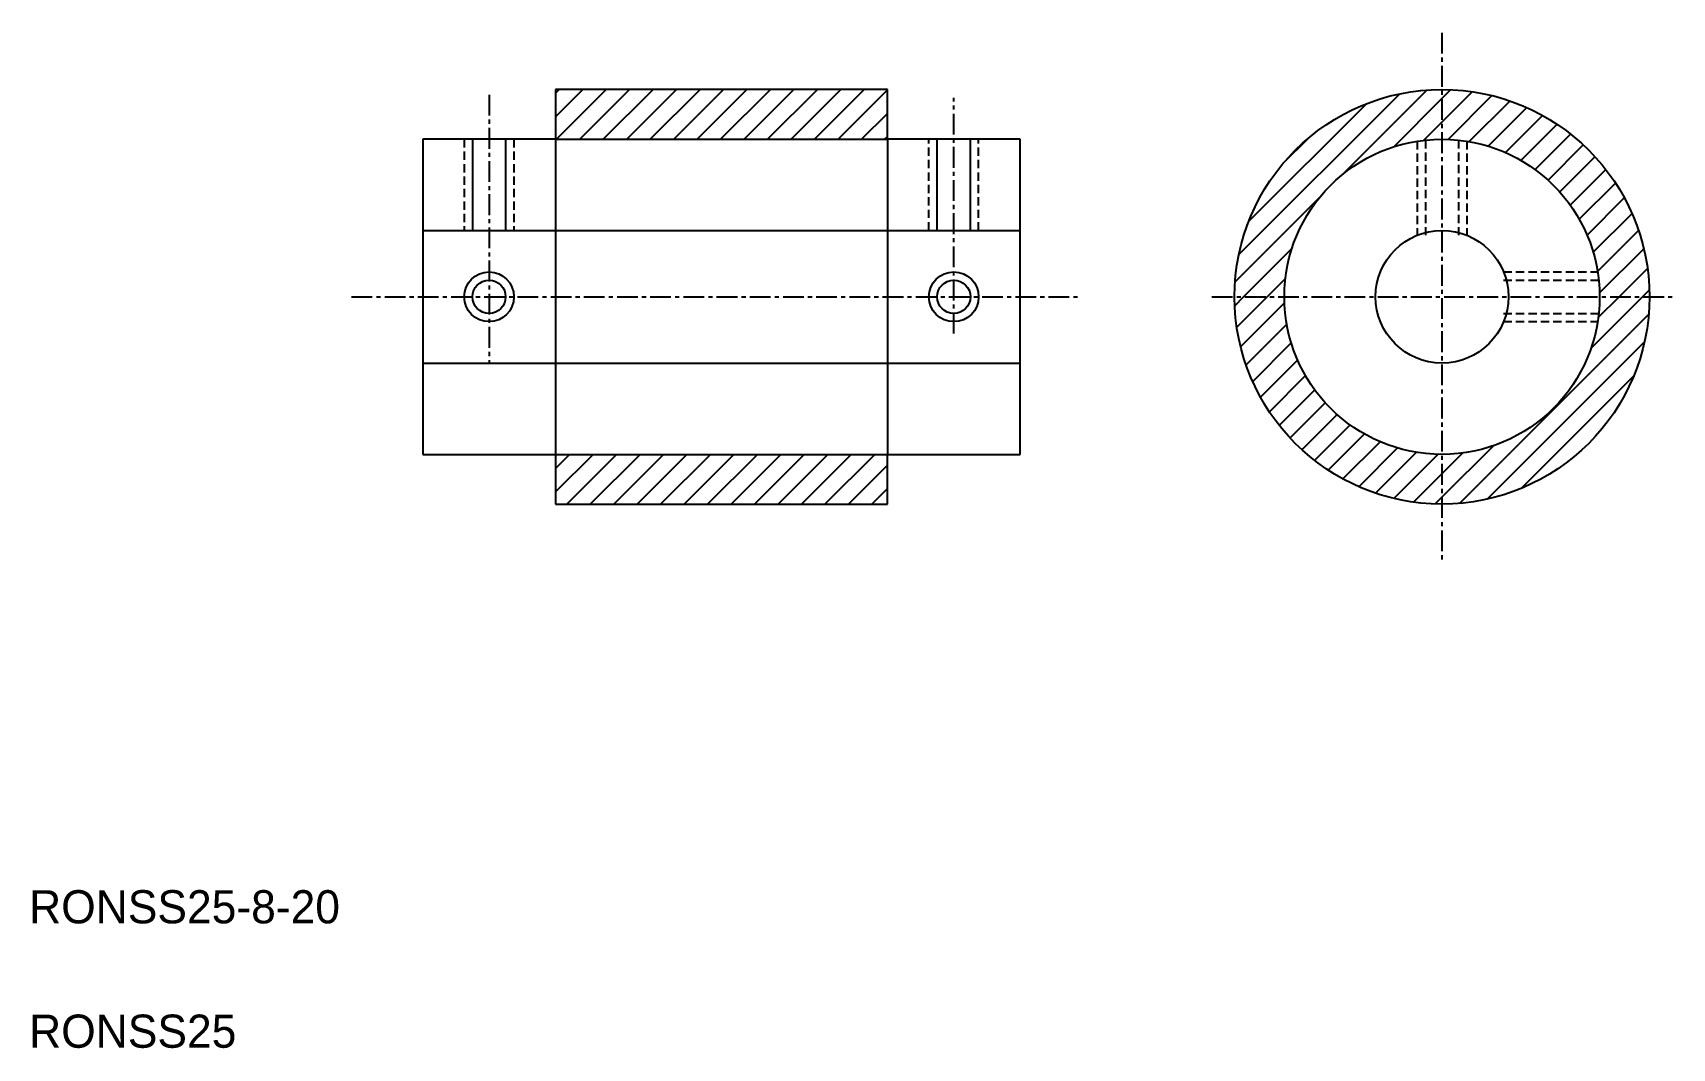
# Model space of a CAD drawing. Extents: x -86.3 to 12.5, y 371.3 to 432.5.
import ezdxf

# ---------------------------------------------------------------- set-up
doc = ezdxf.new("R2010")
doc.units = 0
doc.linetypes.add('CENTER', pattern=[2, 1.25, -0.25, 0.25, -0.25])
doc.linetypes.add('DASHED', pattern=[0.75, 0.5, -0.25])
doc.layers.get('0').update_dxf_attribs({"linetype": 'CONTINUOUS'})
doc.layers.add('CENTER', color=1, linetype='CENTER')

# ---------------------------------------------------------------- blocks, each defined once
blk = doc.blocks.new('*X2')
at = {"color": 0, "linetype": 'CONTINUOUS'}
for p, q in [((-54.796, 427.451), (-53.155, 429.092)), ((-54.796, 428.865), (-54.569, 429.092)), ((-54.74, 426.092), (-51.74, 429.092)), ((-53.326, 426.092), (-50.326, 429.092)), ((-51.912, 426.092), (-48.912, 429.092)), ((-50.498, 426.092), (-47.498, 429.092)), ((-49.084, 426.092), (-46.084, 429.092)), ((-47.669, 426.092), (-44.669, 429.092)), ((-46.255, 426.092), (-43.255, 429.092)), ((-44.841, 426.092), (-41.841, 429.092)), ((-43.427, 426.092), (-40.427, 429.092)), ((-42.012, 426.092), (-39.012, 429.092)), ((-40.598, 426.092), (-37.598, 429.092)), ((-39.184, 426.092), (-36.184, 429.092)), ((-37.77, 426.092), (-34.796, 429.066)), ((-13.615, 419.134), (-3.918, 428.831)), ((-7.383, 423.952), (-2.275, 429.06)), ((-1.376, 428.545), (-0.84, 429.081)), ((-1.376, 427.13), (0.451, 428.958)), ((-1.007, 426.085), (1.632, 428.725)), ((-13.017, 421.147), (-5.931, 428.233)), ((-4.285, 425.636), (-1.376, 428.545)), ((0.27, 425.948), (2.723, 428.401)), ((1.41, 425.674), (3.735, 427.999)), ((-36.356, 426.092), (-34.796, 427.652)), ((-2.479, 426.028), (-1.376, 427.13)), ((2.442, 425.291), (4.678, 427.528)), ((3.38, 424.816), (5.557, 426.993)), ((-34.941, 426.092), (-34.796, 426.238)), ((-10.957, 424.62), (-9.404, 426.173)), ((4.236, 424.257), (6.376, 426.398)), ((5.014, 423.622), (7.137, 425.745)), ((5.718, 422.911), (7.842, 425.035)), ((6.346, 422.125), (8.489, 424.268)), ((6.897, 421.262), (9.079, 423.443)), ((-13.844, 417.491), (-8.736, 422.599)), ((7.364, 420.315), (9.608, 422.558)), ((7.737, 419.274), (10.073, 421.609)), ((8, 418.122), (10.467, 420.589)), ((-13.329, 416.592), (-10.42, 419.501)), ((8.121, 416.829), (10.783, 419.491)), ((9.299, 416.592), (11.007, 418.3)), ((-11.914, 416.592), (-10.812, 417.695)), ((10.713, 416.592), (11.117, 416.997)), ((-13.865, 416.056), (-13.329, 416.592)), ((-13.742, 414.765), (-11.914, 416.592)), ((-13.509, 413.584), (-10.869, 416.223)), ((7.599, 413.478), (10.713, 416.592)), ((8.04, 415.334), (9.299, 416.592)), ((-13.185, 412.493), (-10.732, 414.946)), ((-0.329, 404.136), (11.08, 415.545)), ((-12.783, 411.481), (-10.458, 413.806)), ((1.34, 404.391), (10.825, 413.876)), ((-12.312, 410.538), (-10.075, 412.774)), ((-11.777, 409.659), (-9.6, 411.836)), ((-11.182, 408.84), (-9.041, 410.98)), ((3.407, 405.044), (10.172, 411.809)), ((-10.529, 408.079), (-8.406, 410.202)), ((-9.819, 407.374), (-7.695, 409.498)), ((-9.052, 406.727), (-6.909, 408.87)), ((-8.227, 406.137), (-6.046, 408.319)), ((-54.796, 404.824), (-52.527, 407.092)), ((-54.796, 406.238), (-53.941, 407.092)), ((-54.113, 404.092), (-51.113, 407.092)), ((-52.699, 404.092), (-49.699, 407.092)), ((-51.285, 404.092), (-48.285, 407.092)), ((-49.87, 404.092), (-46.87, 407.092)), ((-48.456, 404.092), (-45.456, 407.092)), ((-47.042, 404.092), (-44.042, 407.092)), ((-45.628, 404.092), (-42.628, 407.092)), ((-44.213, 404.092), (-41.213, 407.092)), ((-42.799, 404.092), (-39.799, 407.092)), ((-41.385, 404.092), (-38.385, 407.092)), ((-39.971, 404.092), (-36.971, 407.092)), ((-38.557, 404.092), (-35.557, 407.092)), ((-7.342, 405.608), (-5.099, 407.852)), ((-6.393, 405.143), (-4.058, 407.479)), ((-5.373, 404.749), (-2.906, 407.216)), ((-4.275, 404.433), (-1.613, 407.095)), ((-1.376, 404.503), (1.738, 407.617)), ((-1.376, 405.917), (-0.118, 407.176)), ((-37.142, 404.092), (-34.796, 406.439)), ((-35.728, 404.092), (-34.796, 405.025)), ((-3.084, 404.209), (-1.376, 405.917)), ((-1.781, 404.099), (-1.376, 404.503))]:
    blk.add_line(p, q, dxfattribs=at)

msp = doc.modelspace()

# ---------------------------------------------------------------- linework, layer by layer
at = {"color": 7, "linetype": 'CONTINUOUS'}
for p, q in [((-54.796, 429.092), (-54.796, 426.092)), ((-34.796, 429.092), (-54.796, 429.092)), ((-34.796, 426.092), (-34.796, 429.092)), ((-62.796, 426.092), (-62.796, 407.092)), ((-54.796, 426.092), (-62.796, 426.092)), ((-59.796, 426.092), (-59.796, 420.592)), ((-57.796, 426.092), (-57.796, 420.592)), ((-54.796, 426.092), (-54.796, 407.092)), ((-54.796, 426.092), (-34.796, 426.092)), ((-26.796, 426.092), (-34.796, 426.092)), ((-34.796, 426.092), (-34.796, 407.092)), ((-31.796, 420.592), (-31.796, 426.092)), ((-29.796, 420.592), (-29.796, 426.092)), ((-26.796, 407.092), (-26.796, 426.092)), ((-62.796, 420.592), (-26.796, 420.592)), ((-54.796, 416.592), (-54.795, 416.592)), ((-62.796, 412.592), (-26.796, 412.592)), ((-62.796, 407.092), (-54.796, 407.092)), ((-54.796, 407.092), (-54.796, 404.092)), ((-54.796, 407.092), (-34.796, 407.092)), ((-34.796, 404.092), (-34.796, 407.092)), ((-34.796, 407.092), (-26.796, 407.092)), ((-54.796, 404.092), (-34.796, 404.092))]:
    msp.add_line(p, q, dxfattribs=at)
at = {"color": 3, "linetype": 'DASHED'}
for p, q in [((-60.296, 426.092), (-60.296, 420.592)), ((-57.296, 426.092), (-57.296, 420.592)), ((-32.296, 420.592), (-32.296, 426.092)), ((-29.296, 420.592), (-29.296, 426.092)), ((-2.876, 425.973), (-2.876, 420.3)), ((-2.376, 426.039), (-2.376, 420.3)), ((-0.376, 426.039), (-0.376, 420.3)), ((0.124, 425.973), (0.124, 420.3)), ((2.332, 418.092), (8.005, 418.092)), ((2.332, 417.592), (8.071, 417.592)), ((2.332, 415.592), (8.071, 415.592)), ((2.332, 415.092), (8.005, 415.092))]:
    msp.add_line(p, q, dxfattribs=at)
at = {"color": 7, "linetype": 'CONTINUOUS'}
for centre, radius in [((-1.376, 416.592), 12.5), ((-1.376, 416.592), 9.5), ((-1.376, 416.592), 4), ((-58.796, 416.592), 1), ((-30.796, 416.592), 1)]:
    msp.add_circle(centre, radius, dxfattribs=at)
at = {"color": 3, "linetype": 'CONTINUOUS'}
for centre in [(-58.796, 416.592), (-30.796, 416.592)]:
    msp.add_circle(centre, 1.5, dxfattribs=at)
at = {"layer": 'CENTER', "color": 1, "linetype": 'CENTER'}
for p, q in [((-1.376, 432.51), (-1.376, 400.674)), ((-58.796, 428.771), (-58.796, 412.592)), ((-30.796, 414.376), (-30.796, 428.584)), ((-67.083, 416.592), (-23.103, 416.592)), ((-15.248, 416.592), (12.496, 416.592))]:
    msp.add_line(p, q, dxfattribs=at)

# ---------------------------------------------------------------- block references
at = {"color": 3, "linetype": 'CONTINUOUS'}
msp.add_blockref('*X2', (0, 0), dxfattribs=at)

# ---------------------------------------------------------------- texts
at = {"color": 7, "linetype": 'CONTINUOUS'}
for s, p in [('RONSS25-8-20', (-86.508, 378.813)), ('RONSS25', (-86.508, 371.313))]:
    msp.add_text(s, height=2, dxfattribs=at).set_placement(p)

doc.saveas('drawing.dxf')
